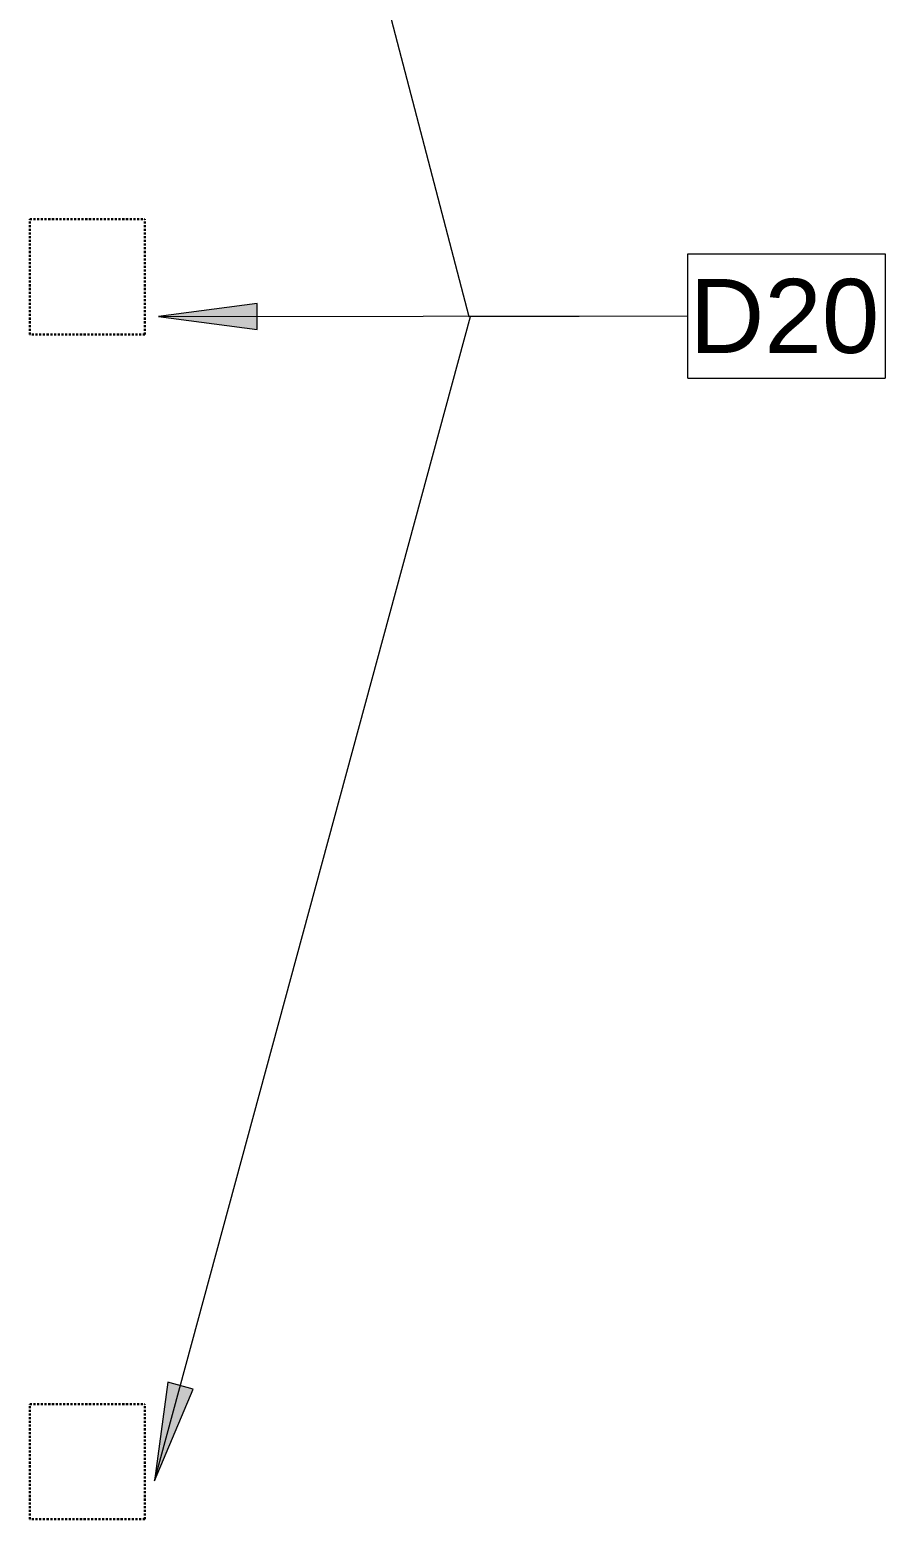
# Model space of a CAD drawing. Header units: inches. Extents: x -1176 to 1545, y -2552 to 978.
# Drawn here: x -925.5 to -873.5, y -988.4 to -897.9 of the extents above; entities that cross this region are included whole.
import ezdxf

# ---------------------------------------------------------------- set-up
doc = ezdxf.new("R2010")
doc.units = ezdxf.units.IN
doc.header["$MEASUREMENT"] = 0
doc.linetypes.add('Demolished', pattern=[0.1875, 0.125, -0.0625])
doc.layers.add('A-ANNO-KEYN', color=231, linetype='Continuous', lineweight=9)
doc.layers.add('S-COLS', color=52, linetype='Continuous', lineweight=18)
doc.styles.add('Arial', font='arial.ttf', dxfattribs={"height": 4.5})

# ---------------------------------------------------------------- blocks, each defined once
blk = doc.blocks.new('Keynote Tag - Keynote Number - Boxed-135510-2nd Floor Demo')
at = {"layer": 'A-ANNO-KEYN'}
for p, q in [((-0.125, -0.0792), (-0.125, 0.0781)), ((-0.125, 0.0781), (0.125, 0.0781)), ((0.125, 0.0781), (0.125, -0.0792)), ((-0.125, -0.0792), (0.125, -0.0792))]:
    blk.add_line(p, q, dxfattribs=at)

msp = doc.modelspace()

# ---------------------------------------------------------------- hatches: boundary and pattern name
at = {"layer": 'A-ANNO-KEYN'}
for points in [[(-917.715, -915.33), (-911.715, -916.115), (-911.716, -914.535)], [(-917.953, -986.098), (-915.619, -980.514), (-917.143, -980.101)]]:
    msp.add_hatch(color=256, dxfattribs=at).paths.add_polyline_path(points, flags=0)

# ---------------------------------------------------------------- linework, layer by layer
for p, q in [((-918.15, -841.522), (-898.84, -915.33)), ((-911.716, -914.535), (-917.715, -915.33)), ((-911.715, -916.115), (-911.716, -914.535)), ((-917.953, -986.098), (-898.742, -915.33)), ((-917.715, -915.33), (-885.531, -915.303)), ((-917.715, -915.33), (-911.715, -916.115)), ((-898.84, -915.33), (-885.531, -915.303)), ((-898.742, -915.33), (-885.531, -915.303)), ((-917.143, -980.101), (-917.953, -986.098)), ((-915.619, -980.514), (-917.143, -980.101)), ((-917.953, -986.098), (-915.619, -980.514))]:
    msp.add_line(p, q, dxfattribs=at)
at = {"layer": 'S-COLS', "color": 250, "linetype": 'Demolished', "lineweight": 30}
for p, q in [((-925.543, -916.427), (-925.543, -909.427)), ((-925.543, -909.427), (-918.543, -909.427)), ((-918.543, -916.427), (-918.543, -909.427)), ((-918.543, -916.427), (-925.543, -916.427)), ((-925.543, -988.427), (-925.543, -981.427)), ((-925.543, -981.427), (-918.543, -981.427)), ((-918.543, -988.427), (-918.543, -981.427)), ((-918.543, -988.427), (-925.543, -988.427))]:
    msp.add_line(p, q, dxfattribs=at)

# ---------------------------------------------------------------- block references
at = {"layer": 'A-ANNO-KEYN', "xscale": 47.99999999999997, "yscale": 47.99999999999997, "zscale": 47.99999999999997}
msp.add_blockref('Keynote Tag - Keynote Number - Boxed-135510-2nd Floor Demo', (-879.531, -915.276), dxfattribs=at)
msp.add_blockref('Keynote Tag - Keynote Number - Boxed-135510-2nd Floor Demo', (-879.531, -915.276), dxfattribs=at)
msp.add_blockref('Keynote Tag - Keynote Number - Boxed-135510-2nd Floor Demo', (-879.531, -915.276), dxfattribs=at)

# ---------------------------------------------------------------- texts
at = {"layer": 'A-ANNO-KEYN', "insert": (-885.422, -913.05), "char_height": 4.5, "width": 14.0895, "attachment_point": 1, "style": 'Arial'}
msp.add_mtext('D20', dxfattribs=at)
msp.add_mtext('D20', dxfattribs=at)
msp.add_mtext('D20', dxfattribs=at)

doc.saveas('drawing.dxf')
